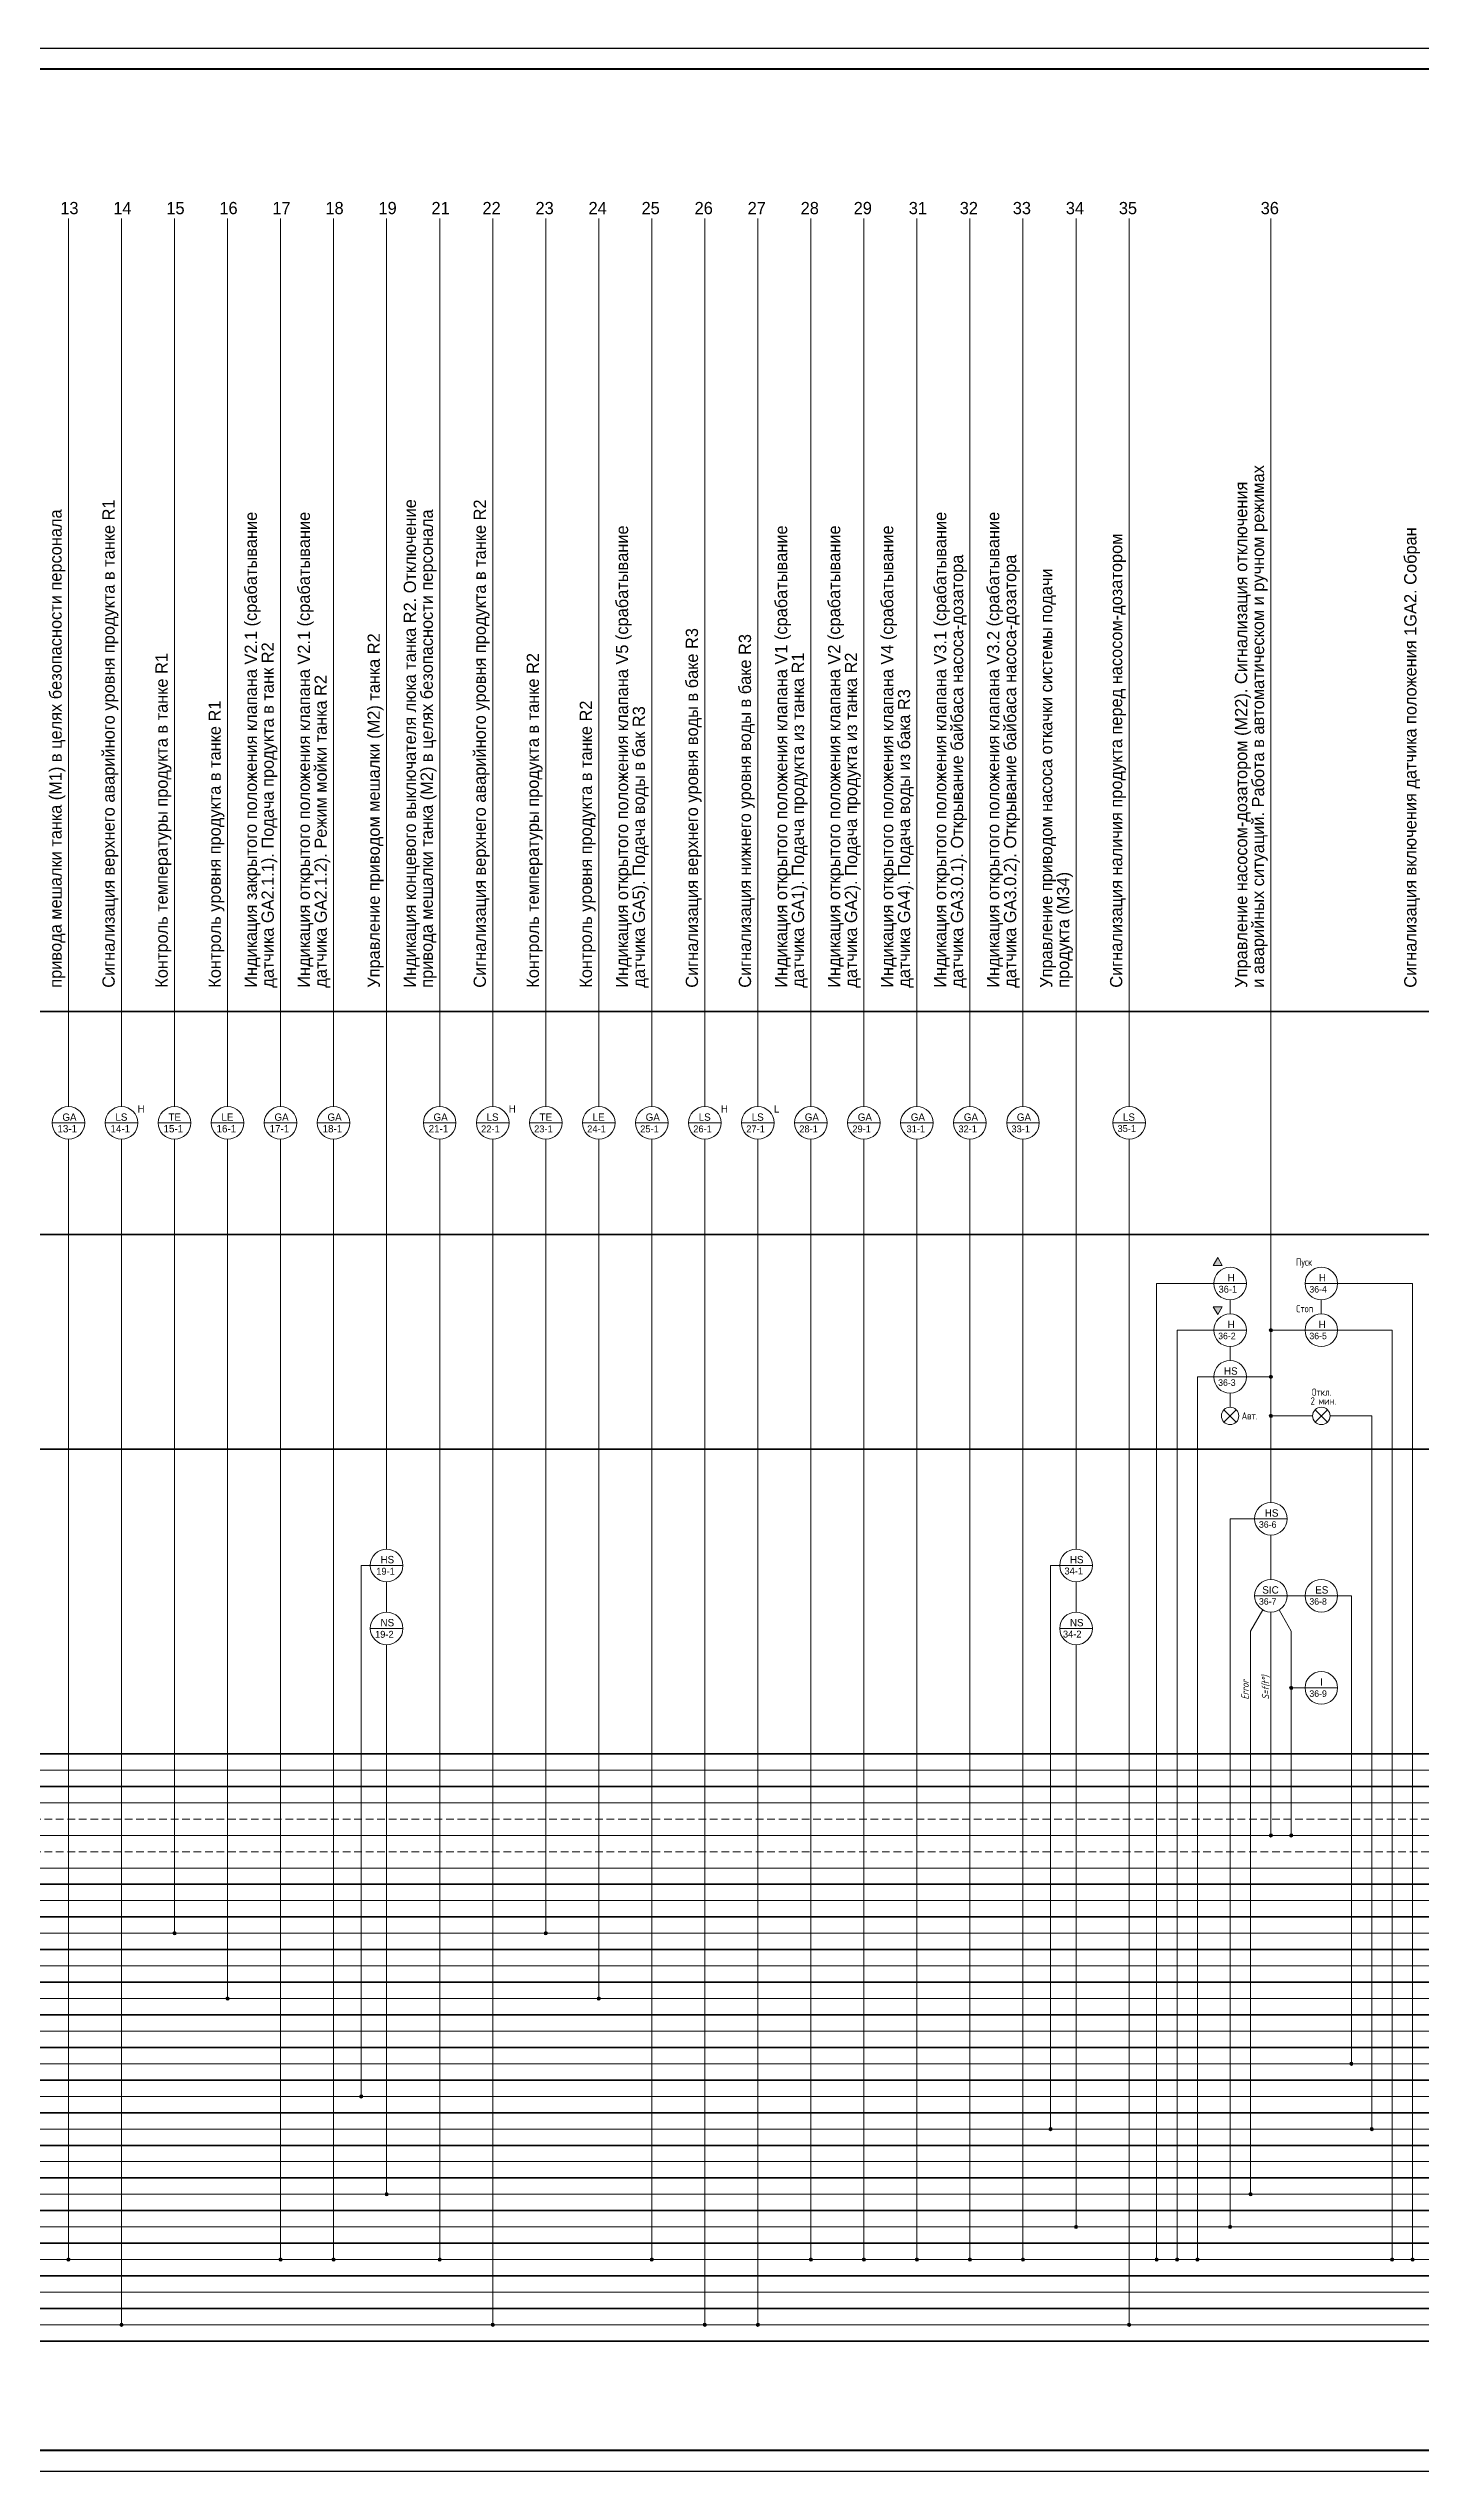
# Model space of a CAD drawing. Header units: millimetres. Extents: x 294 to 6216, y -3442 to 2720.
# Drawn here: x 1754 to 2090, y 1470 to 2064 of the extents above; entities that cross this region are included whole.
import ezdxf

# ---------------------------------------------------------------- set-up
doc = ezdxf.new("R2010")
doc.units = ezdxf.units.MM
doc.header["$LTSCALE"] = 15
doc.linetypes.add('HIDDEN2', pattern=[0.1875, 0.125, -0.0625])
doc.layers.add('0.35 TEXT', color=7, linetype='Continuous', lineweight=35)
doc.layers.add('LWT 0.6', color=7, linetype='Continuous', lineweight=50)
doc.styles.add('33', font='gost.shx', dxfattribs={"width": 0.75, "oblique": 15, "height": 2.5})

msp = doc.modelspace()

# ---------------------------------------------------------------- hatches: boundary and pattern name
h = msp.add_hatch(color=256)
h.dxf.hatch_style = 1
h.paths.add_polyline_path([(2041.545, 1765.315), (2040.43, 1767.246), (2039.315, 1765.315)])
h.paths.add_polyline_path([(2039.315, 1755.185), (2040.43, 1753.254), (2041.545, 1755.185)])
at = {"lineweight": 13}
h = msp.add_hatch(color=256, dxfattribs=at)
h.paths.add_polyline_path([(2053.865, 1749.421), (2053.06, 1749.421, 1)])
h.paths.add_polyline_path([(2053.462, 1749.824), (2053.462, 1749.421), (2053.865, 1749.421, 0.4142136)])
h.paths.add_polyline_path([(2053.462, 1749.824, 0.4142136), (2053.06, 1749.421), (2053.462, 1749.421)])
h = msp.add_hatch(color=256, dxfattribs=at)
h.paths.add_polyline_path([(2053.865, 1737.987), (2053.06, 1737.987, 1)])
h.paths.add_polyline_path([(2053.462, 1738.39), (2053.462, 1737.987), (2053.865, 1737.987, 0.4142136)])
h.paths.add_polyline_path([(2053.462, 1738.39, 0.4142136), (2053.06, 1737.987), (2053.462, 1737.987)])
h = msp.add_hatch(color=256, dxfattribs=at)
h.paths.add_polyline_path([(2053.865, 1728.415), (2053.06, 1728.415, 1)])
h.paths.add_polyline_path([(2053.462, 1728.817), (2053.462, 1728.415), (2053.865, 1728.415, 0.4142136)])
h.paths.add_polyline_path([(2053.462, 1728.817, 0.4142136), (2053.06, 1728.415), (2053.462, 1728.415)])
h = msp.add_hatch(color=256, dxfattribs=at)
h.paths.add_polyline_path([(2058.865, 1661.724), (2058.06, 1661.724, 1)])
h.paths.add_polyline_path([(2058.462, 1662.127), (2058.462, 1661.724), (2058.865, 1661.724, 0.4142136)])
h.paths.add_polyline_path([(2058.462, 1662.127, 0.4142136), (2058.06, 1661.724), (2058.462, 1661.724)])
h = msp.add_hatch(color=256, dxfattribs=at)
h.paths.add_polyline_path([(2053.865, 1625.553), (2053.06, 1625.553, 1)])
h.paths.add_polyline_path([(2053.462, 1625.955), (2053.462, 1625.553), (2053.865, 1625.553, 0.4142136)])
h.paths.add_polyline_path([(2053.462, 1625.955, 0.4142136), (2053.06, 1625.553), (2053.462, 1625.553)])
h = msp.add_hatch(color=256, dxfattribs=at)
h.paths.add_polyline_path([(2058.865, 1625.553), (2058.06, 1625.553, 1)])
h.paths.add_polyline_path([(2058.462, 1625.955), (2058.462, 1625.553), (2058.865, 1625.553, 0.4142136)])
h.paths.add_polyline_path([(2058.462, 1625.955, 0.4142136), (2058.06, 1625.553), (2058.462, 1625.553)])
h = msp.add_hatch(color=256, dxfattribs=at)
h.paths.add_polyline_path([(1785.087, 1601.553), (1784.282, 1601.553, 1)])
h.paths.add_polyline_path([(1784.685, 1601.955), (1784.685, 1601.553), (1785.087, 1601.553, 0.4142136)])
h.paths.add_polyline_path([(1784.685, 1601.955, 0.4142136), (1784.282, 1601.553), (1784.685, 1601.553)])
h = msp.add_hatch(color=256, dxfattribs=at)
h.paths.add_polyline_path([(1876.087, 1601.553), (1875.282, 1601.553, 1)])
h.paths.add_polyline_path([(1875.685, 1601.955), (1875.685, 1601.553), (1876.087, 1601.553, 0.4142136)])
h.paths.add_polyline_path([(1875.685, 1601.955, 0.4142136), (1875.282, 1601.553), (1875.685, 1601.553)])
h = msp.add_hatch(color=256, dxfattribs=at)
h.paths.add_polyline_path([(1798.087, 1585.553), (1797.282, 1585.553, 1)])
h.paths.add_polyline_path([(1797.685, 1585.955), (1797.685, 1585.553), (1798.087, 1585.553, 0.4142136)])
h.paths.add_polyline_path([(1797.685, 1585.955, 0.4142136), (1797.282, 1585.553), (1797.685, 1585.553)])
h = msp.add_hatch(color=256, dxfattribs=at)
h.paths.add_polyline_path([(1889.087, 1585.553), (1888.282, 1585.553, 1)])
h.paths.add_polyline_path([(1888.685, 1585.955), (1888.685, 1585.553), (1889.087, 1585.553, 0.4142136)])
h.paths.add_polyline_path([(1888.685, 1585.955, 0.4142136), (1888.282, 1585.553), (1888.685, 1585.553)])
h = msp.add_hatch(color=256, dxfattribs=at)
h.paths.add_polyline_path([(2073.583, 1569.553), (2072.778, 1569.553, 1)])
h.paths.add_polyline_path([(2073.18, 1569.955), (2073.18, 1569.553), (2073.583, 1569.553, 0.4142136)])
h.paths.add_polyline_path([(2073.18, 1569.955, 0.4142136), (2072.778, 1569.553), (2073.18, 1569.553)])
h = msp.add_hatch(color=256, dxfattribs=at)
h.paths.add_polyline_path([(1830.854, 1561.553), (1830.049, 1561.553, 1)])
h.paths.add_polyline_path([(1830.452, 1561.955), (1830.452, 1561.553), (1830.854, 1561.553, 0.4142136)])
h.paths.add_polyline_path([(1830.452, 1561.955, 0.4142136), (1830.049, 1561.553), (1830.452, 1561.553)])
h = msp.add_hatch(color=256, dxfattribs=at)
h.paths.add_polyline_path([(1999.854, 1553.553), (1999.049, 1553.553, 1)])
h.paths.add_polyline_path([(1999.452, 1553.955), (1999.452, 1553.553), (1999.854, 1553.553, 0.4142136)])
h.paths.add_polyline_path([(1999.452, 1553.955, 0.4142136), (1999.049, 1553.553), (1999.452, 1553.553)])
h = msp.add_hatch(color=256, dxfattribs=at)
h.paths.add_polyline_path([(2078.583, 1553.553), (2077.778, 1553.553, 1)])
h.paths.add_polyline_path([(2078.18, 1553.955), (2078.18, 1553.553), (2078.583, 1553.553, 0.4142136)])
h.paths.add_polyline_path([(2078.18, 1553.955, 0.4142136), (2077.778, 1553.553), (2078.18, 1553.553)])
h = msp.add_hatch(color=256, dxfattribs=at)
h.paths.add_polyline_path([(1837.087, 1537.553), (1836.282, 1537.553, 1)])
h.paths.add_polyline_path([(1836.685, 1537.955), (1836.685, 1537.553), (1837.087, 1537.553, 0.4142136)])
h.paths.add_polyline_path([(1836.685, 1537.955, 0.4142136), (1836.282, 1537.553), (1836.685, 1537.553)])
h = msp.add_hatch(color=256, dxfattribs=at)
h.paths.add_polyline_path([(2048.865, 1537.553), (2048.06, 1537.553, 1)])
h.paths.add_polyline_path([(2048.462, 1537.955), (2048.462, 1537.553), (2048.865, 1537.553, 0.4142136)])
h.paths.add_polyline_path([(2048.462, 1537.955, 0.4142136), (2048.06, 1537.553), (2048.462, 1537.553)])
h = msp.add_hatch(color=256, dxfattribs=at)
h.paths.add_polyline_path([(2006.087, 1529.553), (2005.282, 1529.553, 1)])
h.paths.add_polyline_path([(2005.685, 1529.955), (2005.685, 1529.553), (2006.087, 1529.553, 0.4142136)])
h.paths.add_polyline_path([(2005.685, 1529.955, 0.4142136), (2005.282, 1529.553), (2005.685, 1529.553)])
h = msp.add_hatch(color=256, dxfattribs=at)
h.paths.add_polyline_path([(2043.865, 1529.553), (2043.06, 1529.553, 1)])
h.paths.add_polyline_path([(2043.462, 1529.955), (2043.462, 1529.553), (2043.865, 1529.553, 0.4142136)])
h.paths.add_polyline_path([(2043.462, 1529.955, 0.4142136), (2043.06, 1529.553), (2043.462, 1529.553)])
h = msp.add_hatch(color=256, dxfattribs=at)
h.paths.add_polyline_path([(1759.087, 1521.553), (1758.282, 1521.553, 1)])
h.paths.add_polyline_path([(1758.685, 1521.955), (1758.685, 1521.553), (1759.087, 1521.553, 0.4142136)])
h.paths.add_polyline_path([(1758.685, 1521.955, 0.4142136), (1758.282, 1521.553), (1758.685, 1521.553)])
h = msp.add_hatch(color=256, dxfattribs=at)
h.paths.add_polyline_path([(1811.087, 1521.553), (1810.282, 1521.553, 1)])
h.paths.add_polyline_path([(1810.685, 1521.955), (1810.685, 1521.553), (1811.087, 1521.553, 0.4142136)])
h.paths.add_polyline_path([(1810.685, 1521.955, 0.4142136), (1810.282, 1521.553), (1810.685, 1521.553)])
h = msp.add_hatch(color=256, dxfattribs=at)
h.paths.add_polyline_path([(1824.087, 1521.553), (1823.282, 1521.553, 1)])
h.paths.add_polyline_path([(1823.685, 1521.955), (1823.685, 1521.553), (1824.087, 1521.553, 0.4142136)])
h.paths.add_polyline_path([(1823.685, 1521.955, 0.4142136), (1823.282, 1521.553), (1823.685, 1521.553)])
h = msp.add_hatch(color=256, dxfattribs=at)
h.paths.add_polyline_path([(1850.087, 1521.553), (1849.282, 1521.553, 1)])
h.paths.add_polyline_path([(1849.685, 1521.955), (1849.685, 1521.553), (1850.087, 1521.553, 0.4142136)])
h.paths.add_polyline_path([(1849.685, 1521.955, 0.4142136), (1849.282, 1521.553), (1849.685, 1521.553)])
h = msp.add_hatch(color=256, dxfattribs=at)
h.paths.add_polyline_path([(1902.087, 1521.553), (1901.282, 1521.553, 1)])
h.paths.add_polyline_path([(1901.685, 1521.955), (1901.685, 1521.553), (1902.087, 1521.553, 0.4142136)])
h.paths.add_polyline_path([(1901.685, 1521.955, 0.4142136), (1901.282, 1521.553), (1901.685, 1521.553)])
h = msp.add_hatch(color=256, dxfattribs=at)
h.paths.add_polyline_path([(1941.087, 1521.553), (1940.282, 1521.553, 1)])
h.paths.add_polyline_path([(1940.685, 1521.955), (1940.685, 1521.553), (1941.087, 1521.553, 0.4142136)])
h.paths.add_polyline_path([(1940.685, 1521.955, 0.4142136), (1940.282, 1521.553), (1940.685, 1521.553)])
h = msp.add_hatch(color=256, dxfattribs=at)
h.paths.add_polyline_path([(1954.087, 1521.553), (1953.282, 1521.553, 1)])
h.paths.add_polyline_path([(1953.685, 1521.955), (1953.685, 1521.553), (1954.087, 1521.553, 0.4142136)])
h.paths.add_polyline_path([(1953.685, 1521.955, 0.4142136), (1953.282, 1521.553), (1953.685, 1521.553)])
h = msp.add_hatch(color=256, dxfattribs=at)
h.paths.add_polyline_path([(1967.087, 1521.553), (1966.282, 1521.553, 1)])
h.paths.add_polyline_path([(1966.685, 1521.955), (1966.685, 1521.553), (1967.087, 1521.553, 0.4142136)])
h.paths.add_polyline_path([(1966.685, 1521.955, 0.4142136), (1966.282, 1521.553), (1966.685, 1521.553)])
h = msp.add_hatch(color=256, dxfattribs=at)
h.paths.add_polyline_path([(1980.087, 1521.553), (1979.282, 1521.553, 1)])
h.paths.add_polyline_path([(1979.685, 1521.955), (1979.685, 1521.553), (1980.087, 1521.553, 0.4142136)])
h.paths.add_polyline_path([(1979.685, 1521.955, 0.4142136), (1979.282, 1521.553), (1979.685, 1521.553)])
h = msp.add_hatch(color=256, dxfattribs=at)
h.paths.add_polyline_path([(1993.087, 1521.553), (1992.282, 1521.553, 1)])
h.paths.add_polyline_path([(1992.685, 1521.955), (1992.685, 1521.553), (1993.087, 1521.553, 0.4142136)])
h.paths.add_polyline_path([(1992.685, 1521.955, 0.4142136), (1992.282, 1521.553), (1992.685, 1521.553)])
h = msp.add_hatch(color=256, dxfattribs=at)
h.paths.add_polyline_path([(2025.854, 1521.553), (2025.049, 1521.553, 1)])
h.paths.add_polyline_path([(2025.452, 1521.955), (2025.452, 1521.553), (2025.854, 1521.553, 0.4142136)])
h.paths.add_polyline_path([(2025.452, 1521.955, 0.4142136), (2025.049, 1521.553), (2025.452, 1521.553)])
h = msp.add_hatch(color=256, dxfattribs=at)
h.paths.add_polyline_path([(2030.854, 1521.553), (2030.049, 1521.553, 1)])
h.paths.add_polyline_path([(2030.452, 1521.955), (2030.452, 1521.553), (2030.854, 1521.553, 0.4142136)])
h.paths.add_polyline_path([(2030.452, 1521.955, 0.4142136), (2030.049, 1521.553), (2030.452, 1521.553)])
h = msp.add_hatch(color=256, dxfattribs=at)
h.paths.add_polyline_path([(2035.854, 1521.553), (2035.049, 1521.553, 1)])
h.paths.add_polyline_path([(2035.452, 1521.955), (2035.452, 1521.553), (2035.854, 1521.553, 0.4142136)])
h.paths.add_polyline_path([(2035.452, 1521.955, 0.4142136), (2035.049, 1521.553), (2035.452, 1521.553)])
h = msp.add_hatch(color=256, dxfattribs=at)
h.paths.add_polyline_path([(2083.583, 1521.553), (2082.778, 1521.553, 1)])
h.paths.add_polyline_path([(2083.18, 1521.955), (2083.18, 1521.553), (2083.583, 1521.553, 0.4142136)])
h.paths.add_polyline_path([(2083.18, 1521.955, 0.4142136), (2082.778, 1521.553), (2083.18, 1521.553)])
h = msp.add_hatch(color=256, dxfattribs=at)
h.paths.add_polyline_path([(2088.583, 1521.553), (2087.778, 1521.553, 1)])
h.paths.add_polyline_path([(2088.18, 1521.955), (2088.18, 1521.553), (2088.583, 1521.553, 0.4142136)])
h.paths.add_polyline_path([(2088.18, 1521.955, 0.4142136), (2087.778, 1521.553), (2088.18, 1521.553)])
h = msp.add_hatch(color=256, dxfattribs=at)
h.paths.add_polyline_path([(1772.087, 1505.553), (1771.282, 1505.553, 1)])
h.paths.add_polyline_path([(1771.685, 1505.955), (1771.685, 1505.553), (1772.087, 1505.553, 0.4142136)])
h.paths.add_polyline_path([(1771.685, 1505.955, 0.4142136), (1771.282, 1505.553), (1771.685, 1505.553)])
h = msp.add_hatch(color=256, dxfattribs=at)
h.paths.add_polyline_path([(1863.087, 1505.553), (1862.282, 1505.553, 1)])
h.paths.add_polyline_path([(1862.685, 1505.955), (1862.685, 1505.553), (1863.087, 1505.553, 0.4142136)])
h.paths.add_polyline_path([(1862.685, 1505.955, 0.4142136), (1862.282, 1505.553), (1862.685, 1505.553)])
h = msp.add_hatch(color=256, dxfattribs=at)
h.paths.add_polyline_path([(1915.087, 1505.553), (1914.282, 1505.553, 1)])
h.paths.add_polyline_path([(1914.685, 1505.955), (1914.685, 1505.553), (1915.087, 1505.553, 0.4142136)])
h.paths.add_polyline_path([(1914.685, 1505.955, 0.4142136), (1914.282, 1505.553), (1914.685, 1505.553)])
h = msp.add_hatch(color=256, dxfattribs=at)
h.paths.add_polyline_path([(1928.087, 1505.553), (1927.282, 1505.553, 1)])
h.paths.add_polyline_path([(1927.685, 1505.955), (1927.685, 1505.553), (1928.087, 1505.553, 0.4142136)])
h.paths.add_polyline_path([(1927.685, 1505.955, 0.4142136), (1927.282, 1505.553), (1927.685, 1505.553)])
h = msp.add_hatch(color=256, dxfattribs=at)
h.paths.add_polyline_path([(2019.087, 1505.553), (2018.282, 1505.553, 1)])
h.paths.add_polyline_path([(2018.685, 1505.955), (2018.685, 1505.553), (2019.087, 1505.553, 0.4142136)])
h.paths.add_polyline_path([(2018.685, 1505.955, 0.4142136), (2018.282, 1505.553), (2018.685, 1505.553)])

# ---------------------------------------------------------------- linework, layer by layer
for p, q in [((2682.607, 2063.698), (1421.607, 2063.698)), ((1421.607, 1469.698), (2682.607, 1469.698))]:
    msp.add_line(p, q)
for p, q in [((1758.685, 1804.248), (1758.685, 2022.016)), ((1771.685, 1804.248), (1771.685, 2022.016)), ((1784.685, 1804.248), (1784.685, 2022.016)), ((1797.685, 1804.248), (1797.685, 2022.016)), ((1810.685, 1804.248), (1810.685, 2022.016)), ((1823.685, 1804.248), (1823.685, 2022.016)), ((1836.685, 1695.756), (1836.685, 2022.016)), ((1849.685, 1804.248), (1849.685, 2022.016)), ((1862.685, 1804.248), (1862.685, 2022.016)), ((1875.685, 1804.248), (1875.685, 2022.016)), ((1888.685, 1804.248), (1888.685, 2022.016)), ((1901.685, 1804.248), (1901.685, 2022.016)), ((1914.685, 1804.248), (1914.685, 2022.016)), ((1927.685, 1804.248), (1927.685, 2022.016)), ((1940.685, 1804.248), (1940.685, 2022.016)), ((1953.685, 1804.248), (1953.685, 2022.016)), ((1966.685, 1804.248), (1966.685, 2022.016)), ((1979.685, 1804.248), (1979.685, 2022.016)), ((1992.685, 1804.248), (1992.685, 2022.016)), ((2005.685, 1695.756), (2005.685, 2022.016)), ((2018.685, 1804.248), (2018.685, 2022.016)), ((2053.462, 1772.909), (2053.462, 2022.016)), ((1762.685, 1800.248), (1754.685, 1800.248)), ((1775.685, 1800.248), (1767.685, 1800.248)), ((1788.685, 1800.248), (1780.685, 1800.248)), ((1801.685, 1800.248), (1793.685, 1800.248)), ((1814.685, 1800.248), (1806.685, 1800.248)), ((1827.685, 1800.248), (1819.685, 1800.248)), ((1853.685, 1800.248), (1845.685, 1800.248)), ((1866.685, 1800.248), (1858.685, 1800.248)), ((1879.685, 1800.248), (1871.685, 1800.248)), ((1892.685, 1800.248), (1884.685, 1800.248)), ((1905.685, 1800.248), (1897.685, 1800.248)), ((1918.685, 1800.248), (1910.685, 1800.248)), ((1931.685, 1800.248), (1923.685, 1800.248)), ((1944.685, 1800.248), (1936.685, 1800.248)), ((1957.685, 1800.248), (1949.685, 1800.248)), ((1970.685, 1800.248), (1962.685, 1800.248)), ((1983.685, 1800.248), (1975.685, 1800.248)), ((1996.685, 1800.248), (1988.685, 1800.248)), ((2022.685, 1800.248), (2014.685, 1800.248)), ((1758.685, 1796.248), (1758.685, 1521.553)), ((1771.685, 1796.248), (1771.685, 1505.553)), ((1784.685, 1796.248), (1784.685, 1601.553)), ((1797.685, 1796.248), (1797.685, 1585.553)), ((1810.685, 1796.248), (1810.685, 1521.553)), ((1823.685, 1796.248), (1823.685, 1521.553)), ((1849.685, 1796.248), (1849.685, 1521.553)), ((1862.685, 1796.248), (1862.685, 1505.553)), ((1875.685, 1796.248), (1875.685, 1601.553)), ((1888.685, 1796.248), (1888.685, 1585.553)), ((1901.685, 1796.248), (1901.685, 1521.553)), ((1914.685, 1796.248), (1914.685, 1505.553)), ((1927.685, 1796.248), (1927.685, 1505.553)), ((1940.685, 1796.248), (1940.685, 1521.553)), ((1953.685, 1796.248), (1953.685, 1521.553)), ((1966.685, 1796.248), (1966.685, 1521.553)), ((1979.685, 1796.248), (1979.685, 1521.553)), ((1992.685, 1796.248), (1992.685, 1521.553)), ((2018.685, 1796.248), (2018.685, 1505.553)), ((2053.462, 1707.19), (2053.462, 1772.909)), ((2040.43, 1767.246), (2039.315, 1765.315)), ((2039.315, 1765.315), (2041.545, 1765.315)), ((2041.545, 1765.315), (2040.43, 1767.246)), ((2025.452, 1760.856), (2025.452, 1521.553)), ((2039.462, 1760.856), (2025.452, 1760.856)), ((2047.462, 1760.856), (2039.462, 1760.856)), ((2069.821, 1760.856), (2061.821, 1760.856)), ((2069.821, 1760.856), (2088.18, 1760.856)), ((2088.18, 1760.856), (2088.18, 1521.553)), ((2039.315, 1755.185), (2041.545, 1755.185)), ((2040.43, 1753.254), (2039.315, 1755.185)), ((2041.545, 1755.185), (2040.43, 1753.254)), ((2043.462, 1756.856), (2043.462, 1753.421)), ((2065.821, 1756.856), (2065.821, 1753.421)), ((2030.452, 1749.421), (2030.452, 1521.553)), ((2039.462, 1749.421), (2030.452, 1749.421)), ((2047.462, 1749.421), (2039.462, 1749.421)), ((2061.821, 1749.421), (2053.462, 1749.421)), ((2069.821, 1749.421), (2061.821, 1749.421)), ((2069.821, 1749.421), (2083.18, 1749.421)), ((2083.18, 1749.421), (2083.18, 1521.553)), ((2043.462, 1745.421), (2043.462, 1741.987)), ((2039.462, 1737.987), (2035.452, 1737.987)), ((2035.452, 1737.987), (2035.452, 1521.553)), ((2047.462, 1737.987), (2039.462, 1737.987)), ((2053.462, 1737.987), (2047.462, 1737.987)), ((2041.95, 1726.903), (2044.974, 1729.927)), ((2041.95, 1729.927), (2044.974, 1726.903)), ((2043.462, 1733.987), (2043.462, 1730.553)), ((2064.309, 1726.903), (2067.333, 1729.927)), ((2064.309, 1729.927), (2067.333, 1726.903)), ((2063.683, 1728.415), (2053.462, 1728.415)), ((2067.96, 1728.415), (2078.18, 1728.415)), ((2078.18, 1728.415), (2078.18, 1553.553)), ((2049.462, 1703.19), (2043.462, 1703.19)), ((2043.462, 1703.19), (2043.462, 1529.553)), ((2057.462, 1703.19), (2049.462, 1703.19)), ((2053.462, 1699.19), (2053.462, 1695.756)), ((2053.462, 1695.756), (2053.462, 1688.322)), ((1832.685, 1691.756), (1830.452, 1691.756)), ((1830.452, 1691.756), (1830.452, 1561.553)), ((1840.685, 1691.756), (1832.685, 1691.756)), ((1836.685, 1687.756), (1836.685, 1680.295)), ((2001.685, 1691.756), (1999.452, 1691.756)), ((1999.452, 1691.756), (1999.452, 1553.553)), ((2009.685, 1691.756), (2001.685, 1691.756)), ((2005.685, 1687.756), (2005.685, 1680.295)), ((2057.462, 1684.322), (2049.462, 1684.322)), ((2057.462, 1684.322), (2061.821, 1684.322)), ((2069.821, 1684.322), (2061.821, 1684.322)), ((2069.821, 1684.322), (2073.18, 1684.322)), ((2073.18, 1684.322), (2073.18, 1569.553)), ((1840.685, 1676.295), (1832.685, 1676.295)), ((2009.685, 1676.295), (2001.685, 1676.295)), ((2051.462, 1680.858), (2048.462, 1675.662)), ((2048.462, 1675.662), (2048.462, 1537.553)), ((2053.462, 1680.322), (2053.462, 1625.553)), ((2055.462, 1680.858), (2058.462, 1675.662)), ((2058.462, 1675.662), (2058.462, 1625.553)), ((1836.685, 1672.295), (1836.685, 1537.553)), ((2005.685, 1672.295), (2005.685, 1529.553)), ((2061.821, 1661.724), (2058.462, 1661.724)), ((2069.821, 1661.724), (2061.821, 1661.724)), ((1503.859, 1641.553), (2647.28, 1641.553)), ((1503.859, 1633.553), (2647.28, 1633.553)), ((1503.859, 1625.553), (2647.28, 1625.553)), ((1503.859, 1617.553), (2647.28, 1617.553)), ((1503.859, 1609.553), (2647.28, 1609.553)), ((1503.859, 1601.553), (2647.28, 1601.553)), ((1503.859, 1593.553), (2647.28, 1593.553)), ((1503.859, 1585.553), (2647.28, 1585.553)), ((1503.859, 1577.553), (2647.28, 1577.553)), ((1503.859, 1569.553), (2647.28, 1569.553)), ((1503.859, 1561.553), (2647.28, 1561.553)), ((1503.859, 1553.553), (2647.28, 1553.553)), ((1503.859, 1545.553), (2647.28, 1545.553)), ((1503.859, 1537.553), (2647.28, 1537.553)), ((1503.859, 1529.553), (2647.28, 1529.553)), ((1503.859, 1521.553), (2647.28, 1521.553)), ((1503.859, 1513.553), (2647.28, 1513.553)), ((1503.859, 1505.553), (2647.28, 1505.553)), ((2055.793, 1469.698), (2055.793, 1469.573))]:
    msp.add_line(p, q, dxfattribs=at)
at = {"lineweight": 35}
for p, q in [((1453.816, 1827.587), (2649.131, 1827.587)), ((2649.131, 1772.909), (1453.816, 1772.909)), ((2649.131, 1720.231), (1453.816, 1720.231)), ((2649.131, 1645.553), (1467.674, 1645.553)), ((1474.374, 1637.553), (2649.131, 1637.553)), ((1474.374, 1613.553), (2649.131, 1613.553)), ((1474.374, 1605.553), (2649.131, 1605.553)), ((1474.374, 1597.553), (2649.131, 1597.553)), ((1474.374, 1589.553), (2649.131, 1589.553)), ((1474.374, 1581.553), (2649.131, 1581.553)), ((1474.374, 1573.553), (2649.131, 1573.553)), ((1474.374, 1565.553), (2649.131, 1565.553)), ((1474.374, 1557.553), (2649.131, 1557.553)), ((1474.374, 1549.553), (2649.131, 1549.553)), ((1474.374, 1541.553), (2649.131, 1541.553)), ((1474.374, 1533.553), (2649.131, 1533.553)), ((1474.374, 1525.553), (2649.131, 1525.553)), ((1474.374, 1517.553), (2649.131, 1517.553)), ((1474.374, 1509.553), (2649.131, 1509.553)), ((1453.816, 1501.553), (2649.131, 1501.553))]:
    msp.add_line(p, q, dxfattribs=at)
at = {"linetype": 'HIDDEN2', "lineweight": 13}
for p, q in [((1474.374, 1629.553), (2649.131, 1629.553)), ((1474.374, 1621.553), (2649.131, 1621.553))]:
    msp.add_line(p, q, dxfattribs=at)
at = {"lineweight": 13}
for centre, radius in [((1758.685, 1800.248), 4), ((1771.685, 1800.248), 4), ((1784.685, 1800.248), 4), ((1797.685, 1800.248), 4), ((1810.685, 1800.248), 4), ((1823.685, 1800.248), 4), ((1849.685, 1800.248), 4), ((1862.685, 1800.248), 4), ((1875.685, 1800.248), 4), ((1888.685, 1800.248), 4), ((1901.685, 1800.248), 4), ((1914.685, 1800.248), 4), ((1927.685, 1800.248), 4), ((1940.685, 1800.248), 4), ((1953.685, 1800.248), 4), ((1966.685, 1800.248), 4), ((1979.685, 1800.248), 4), ((1992.685, 1800.248), 4), ((2018.685, 1800.248), 4), ((2043.462, 1760.856), 4), ((2065.821, 1760.856), 4), ((2043.462, 1749.421), 4), ((2065.821, 1749.421), 4), ((2053.462, 1749.421), 0.402), ((2043.462, 1737.987), 4), ((2053.462, 1737.987), 0.402), ((2043.462, 1728.415), 2.138), ((2065.821, 1728.415), 2.138), ((2053.462, 1728.415), 0.402), ((2053.462, 1703.19), 4), ((1836.685, 1691.756), 4), ((2005.685, 1691.756), 4), ((2053.462, 1684.322), 4), ((2065.821, 1684.322), 4), ((1836.685, 1676.295), 4), ((2005.685, 1676.295), 4), ((2065.821, 1661.724), 4), ((2058.462, 1661.724), 0.402), ((2053.462, 1625.553), 0.402), ((2058.462, 1625.553), 0.402), ((1784.685, 1601.553), 0.402), ((1875.685, 1601.553), 0.402), ((1797.685, 1585.553), 0.402), ((1888.685, 1585.553), 0.402), ((2073.18, 1569.553), 0.402), ((1830.452, 1561.553), 0.402), ((1999.452, 1553.553), 0.402), ((2078.18, 1553.553), 0.402), ((1836.685, 1537.553), 0.402), ((2048.462, 1537.553), 0.402), ((2005.685, 1529.553), 0.402), ((2043.462, 1529.553), 0.402), ((1758.685, 1521.553), 0.402), ((1810.685, 1521.553), 0.402), ((1823.685, 1521.553), 0.402), ((1849.685, 1521.553), 0.402), ((1901.685, 1521.553), 0.402), ((1940.685, 1521.553), 0.402), ((1953.685, 1521.553), 0.402), ((1966.685, 1521.553), 0.402), ((1979.685, 1521.553), 0.402), ((1992.685, 1521.553), 0.402), ((2025.452, 1521.553), 0.402), ((2030.452, 1521.553), 0.402), ((2035.452, 1521.553), 0.402), ((2083.18, 1521.553), 0.402), ((2088.18, 1521.553), 0.402), ((1771.685, 1505.553), 0.402), ((1862.685, 1505.553), 0.402), ((1914.685, 1505.553), 0.402), ((1927.685, 1505.553), 0.402), ((2018.685, 1505.553), 0.402)]:
    msp.add_circle(centre, radius, dxfattribs=at)
at = {"layer": 'LWT 0.6'}
for p, q in [((1441.607, 2058.698), (2677.607, 2058.698)), ((2677.607, 1474.698), (1441.607, 1474.698))]:
    msp.add_line(p, q, dxfattribs=at)

# ---------------------------------------------------------------- texts
at = {"lineweight": 13}
for s, height, p in [('13', 3, (1756.685, 2023.066)), ('14', 3, (1769.685, 2023.066)), ('15', 3, (1782.685, 2023.066)), ('16', 3, (1795.685, 2023.066)), ('17', 3, (1808.685, 2023.066)), ('18', 3, (1821.685, 2023.066)), ('19', 3, (1834.685, 2023.066)), ('21', 3, (1847.685, 2023.066)), ('22', 3, (1860.185, 2023.066)), ('23', 3, (1873.185, 2023.066)), ('24', 3, (1886.185, 2023.066)), ('25', 3, (1899.185, 2023.066)), ('26', 3, (1912.185, 2023.066)), ('27', 3, (1925.185, 2023.066)), ('28', 3, (1938.185, 2023.066)), ('29', 3, (1951.185, 2023.066)), ('31', 3, (1964.685, 2023.066)), ('32', 3, (1977.185, 2023.066)), ('33', 3, (1990.185, 2023.066)), ('34', 3, (2003.185, 2023.066)), ('35', 3, (2016.185, 2023.066)), ('36', 3, (2050.962, 2023.066)), ('GA', 1.8, (1757.185, 1800.771)), ('LS', 1.8, (1770.185, 1800.771)), ('H', 1.8, (1775.611, 1802.797)), ('TE', 1.8, (1783.185, 1800.771)), ('LE', 1.8, (1796.185, 1800.771)), ('GA', 1.8, (1809.185, 1800.771)), ('GA', 1.8, (1822.185, 1800.771)), ('GA', 1.8, (1848.185, 1800.771)), ('LS', 1.8, (1861.185, 1800.771)), ('H', 1.8, (1866.611, 1802.797)), ('TE', 1.8, (1874.185, 1800.771)), ('LE', 1.8, (1887.185, 1800.771)), ('GA', 1.8, (1900.185, 1800.771)), ('LS', 1.8, (1913.185, 1800.771)), ('H', 1.8, (1918.611, 1802.797)), ('LS', 1.8, (1926.185, 1800.771)), ('L', 1.8, (1931.611, 1802.797)), ('GA', 1.8, (1939.185, 1800.771)), ('GA', 1.8, (1952.185, 1800.771)), ('GA', 1.8, (1965.185, 1800.771)), ('GA', 1.8, (1978.185, 1800.771)), ('GA', 1.8, (1991.185, 1800.771)), ('LS', 1.8, (2017.185, 1800.771)), ('13-1', 1.8, (1755.985, 1797.924)), ('14-1', 1.8, (1768.985, 1797.924)), ('15-1', 1.8, (1781.985, 1797.924)), ('16-1', 1.8, (1794.985, 1797.924)), ('17-1', 1.8, (1807.985, 1797.924)), ('18-1', 1.8, (1820.985, 1797.924)), ('21-1', 1.8, (1846.985, 1797.924)), ('22-1', 1.7, (1859.851, 1797.924)), ('23-1', 1.7, (1872.851, 1797.924)), ('24-1', 1.7, (1885.851, 1797.924)), ('25-1', 1.7, (1898.851, 1797.924)), ('26-1', 1.7, (1911.851, 1797.924)), ('27-1', 1.7, (1924.851, 1797.924)), ('28-1', 1.7, (1937.851, 1797.924)), ('29-1', 1.7, (1950.851, 1797.924)), ('31-1', 1.7, (1964.135, 1797.924)), ('32-1', 1.7, (1976.851, 1797.924)), ('33-1', 1.7, (1989.851, 1797.924)), ('35-1', 1.7, (2015.851, 1798.016)), ('36-1', 1.7, (2040.629, 1758.624)), ('H', 1.8, (2042.862, 1761.379)), ('36-4', 1.6, (2062.888, 1758.647)), ('H', 1.8, (2065.221, 1761.379)), ('36-2', 1.6, (2040.529, 1747.213)), ('H', 1.8, (2042.862, 1749.945)), ('36-5', 1.6, (2062.888, 1747.213)), ('H', 1.8, (2065.146, 1749.945)), ('36-3', 1.6, (2040.529, 1735.779)), ('HS', 1.8, (2041.962, 1738.511)), ('HS', 1.8, (2051.962, 1703.714)), ('36-6', 1.6, (2050.529, 1700.981)), ('HS', 1.8, (1835.185, 1692.28)), ('HS', 1.8, (2004.185, 1692.28)), ('19-1', 1.7, (1834.135, 1689.464)), ('34-1', 1.7, (2002.851, 1689.525)), ('36-7', 1.6, (2050.529, 1682.113)), ('SIC', 1.8, (2051.362, 1684.846)), ('36-8', 1.6, (2062.888, 1682.113)), ('ES', 1.8, (2064.321, 1684.846)), ('19-2', 1.7, (1833.851, 1674.003)), ('NS', 1.8, (1835.185, 1676.819)), ('34-2', 1.7, (2002.483, 1674.064)), ('NS', 1.8, (2004.185, 1676.819)), ('I', 1.8, (2065.521, 1662.248)), ('36-9', 1.6, (2062.888, 1659.516))]:
    msp.add_text(s, height=height, dxfattribs=at).set_placement(p)
for s, p in [('и аварийных ситуаций. Работа в автоматическом и ручном режимах', (2051.793, 1833.391)), ('Управление насосом-дозатором (M22). Сигнализация отключения', (2047.657, 1833.391)), ('привода мешалки танка (М1) в целях безопасности персонала', (1757.016, 1833.391)), ('Сигнализация верхнего аварийного уровня продукта в танке R1', (1770.016, 1833.391)), ('Индикация закрытого положения клапана V2.1 (срабатывание', (1804.88, 1833.391)), ('Индикация открытого положения клапана V2.1 (срабатывание', (1817.88, 1833.391)), ('Индикация концевого выключателя люка танка R2. Отключение', (1843.88, 1833.391)), ('привода мешалки танка (М2) в целях безопасности персонала', (1848.016, 1833.391)), ('Сигнализация верхнего аварийного уровня продукта в танке R2', (1861.016, 1833.391)), ('Индикация открытого положения клапана V3.1 (срабатывание', (1973.88, 1833.391)), ('Индикация открытого положения клапана V3.2 (срабатывание', (1986.88, 1833.391)), ('Индикация открытого положения клапана V5 (срабатывание', (1895.88, 1833.391)), ('Индикация открытого положения клапана V1 (срабатывание', (1934.88, 1833.391)), ('Индикация открытого положения клапана V2 (срабатывание', (1947.88, 1833.391)), ('Индикация открытого положения клапана V4 (срабатывание', (1960.88, 1833.391)), ('Сигнализация наличия продукта перед насосом-дозатором', (2017.016, 1833.391)), ('Cигнализация включения датчика положения 1GA2. Собран', (2089.143, 1833.391)), ('датчика GA3.0.1). Открывание байбаса насоса-дозатора', (1978.016, 1833.391)), ('датчика GA3.0.2). Открывание байбаса насоса-дозатора', (1991.016, 1833.391)), ('Управление приводом насоса откачки системы подачи', (1999.88, 1833.391)), ('Управление приводом мешалки (M2) танка R2', (1835.016, 1833.391)), ('Сигнализация верхнего уровня воды в баке R3', (1913.016, 1833.391)), ('Сигнализация нижнего уровня воды в баке R3', (1926.016, 1833.391)), ('Контроль температуры продукта в танке R1', (1783.016, 1833.391)), ('датчика GA2.1.1). Подача продукта в танк R2', (1809.016, 1833.391)), ('Контроль температуры продукта в танке R2', (1874.016, 1833.391)), ('датчика GA1). Подача продукта из танка R1', (1939.016, 1833.391)), ('датчика GA2). Подача продукта из танка R2', (1952.016, 1833.391)), ('датчика GA2.1.2). Режим мойки танка R2', (1822.016, 1833.391)), ('Контроль уровня продукта в танке R1', (1796.016, 1833.391)), ('Контроль уровня продукта в танке R2', (1887.016, 1833.391)), ('датчика GA5). Подача воды в бак R3', (1900.016, 1833.391)), ('датчика GA4). Подача воды из бака R3', (1965.016, 1833.391)), ('продукта (M34)', (2004.016, 1833.391))]:
    msp.add_text(s, height=3, rotation=90, dxfattribs=at).set_placement(p)
at = {"layer": '0.35 TEXT', "lineweight": 13, "style": '33'}
for s, p in [('Пуск', (2059.612, 1765.243)), ('Cтоп', (2059.612, 1753.809)), ('Откл.', (2063.477, 1733.333)), ('Авт. ', (2046.296, 1727.527)), ('2 мин.', (2063.197, 1731.183))]:
    msp.add_text(s, height=1.8, dxfattribs=at).set_placement(p)
at = {"layer": '0.35 TEXT', "style": '33', "oblique": 15}
for s, p in [('Error', (2048.032, 1658.84)), ('S=f(t%%D)', (2053.032, 1658.84))]:
    msp.add_text(s, height=1.8, rotation=90, dxfattribs=at).set_placement(p)

doc.saveas('drawing.dxf')
